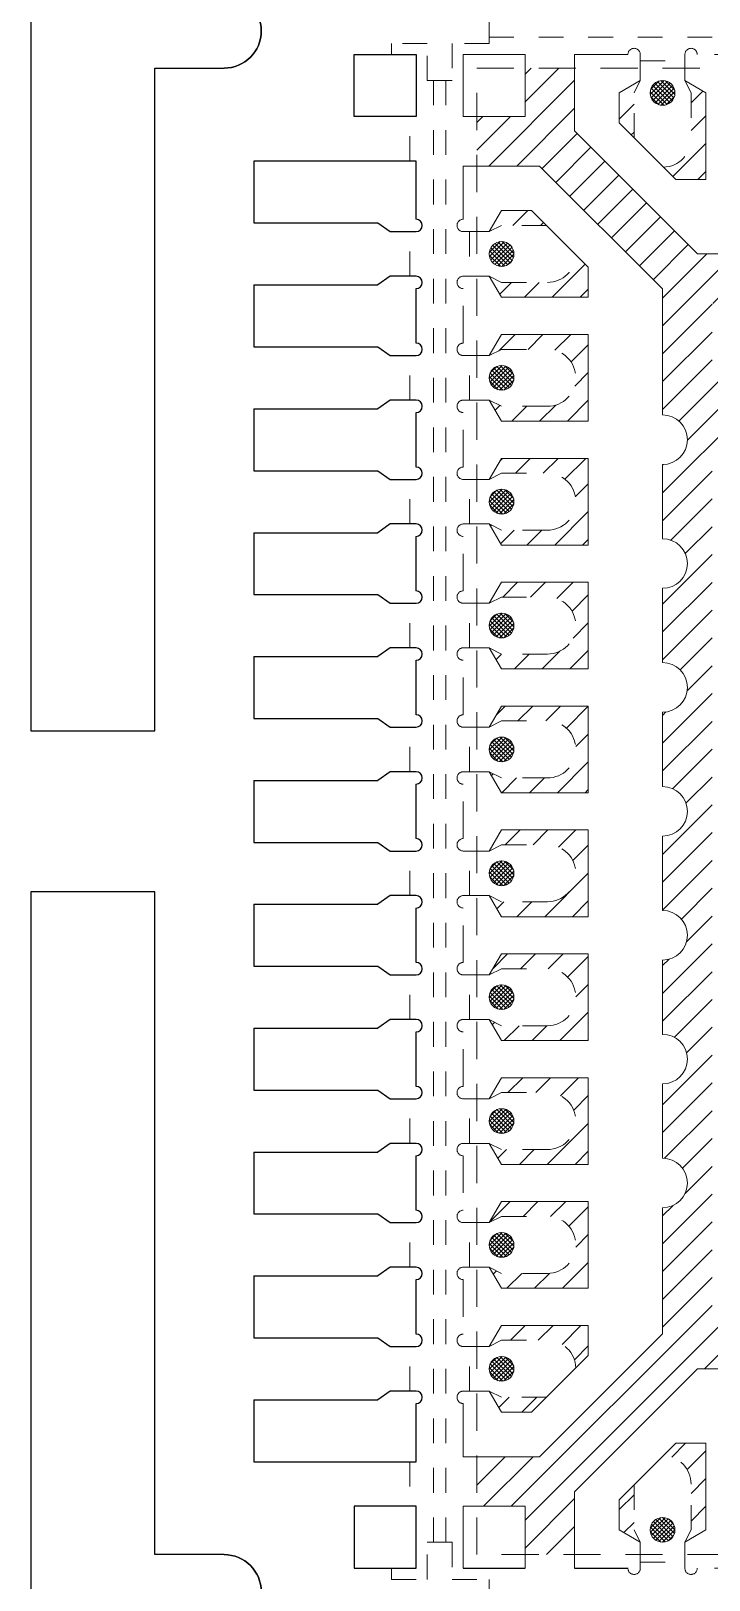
# Model space of a CAD drawing. Header units: millimetres. Extents: x 586 to 984, y 385 to 645.
# Drawn here: x 659.08 to 661.82, y 537.83 to 544.09 of the extents above; entities that cross this region are included whole.
import ezdxf

# ---------------------------------------------------------------- set-up
doc = ezdxf.new("R2010")
doc.units = ezdxf.units.MM
doc.linetypes.add('DASHED', pattern=[0.75, 0.5, -0.25])
doc.linetypes.add('HIDDEN', pattern=[0.375, 0.25, -0.125])
for name, color, linetype in [('1', 7, 'Continuous'), ('1D', 4, 'Continuous'), ('2', 7, 'Continuous'), ('2D', 4, 'Continuous'), ('etch', 4, 'Continuous'), ('LFBOT', 4, 'Continuous'), ('LFTOP', 7, 'Continuous'), ('PKG', 2, 'Continuous'), ('top ETCH', 6, 'Continuous')]:
    doc.layers.add(name, color=color, linetype=linetype)
pattern_1 = [(45, (13.052096, 3.31766), (-0.0561266, 0.0561266), [])]
pattern_2 = [(135, (-17.218427, -1.063589), (-0.008838835, -0.008838834), []), (225, (-17.218427, -1.063589), (0.008838834, -0.008838835), [])]

# ---------------------------------------------------------------- blocks, each defined once
blk = doc.blocks.new('*U130')
at = {"layer": 'etch', "ltscale": 0.05}
h = blk.add_hatch(dxfattribs=at)
h.set_pattern_fill('ANSI31', color=256, scale=0.025, style=0)
h.set_pattern_definition(pattern_1)
h.paths.add_polyline_path([(-3, 2.805), (-2.805, 2.805), (-2.805, 3), (-2.605, 3), (-2.605, 2.7464), (-2.1086, 2.25), (-1.6, 2.25, 1), (-1.4, 2.25), (-1.1, 2.25, 1), (-0.9, 2.25), (-0.5996, 2.25, 0.996506), (-0.3997, 2.25), (-0.1, 2.25, 1), (0.1, 2.25), (0.4004, 2.25, 1), (0.6003, 2.25), (0.9004, 2.25, 1), (1.1003, 2.25), (1.4, 2.25, 1), (1.6, 2.25), (2.1086, 2.25), (2.605, 2.7464), (2.605, 3), (2.805, 3), (2.805, 2.805), (3, 2.805), (3, 2.605), (2.7464, 2.605), (2.25, 2.1086), (2.25, 1.6, 1), (2.25, 1.4), (2.25, 1.1, 1), (2.25, 0.9), (2.25, 0.5996, 0.996506), (2.25, 0.3996), (2.25, 0.1, 1), (2.25, -0.1), (2.25, -0.4004, 1), (2.25, -0.6004), (2.25, -0.9004, 1), (2.25, -1.1004), (2.25, -1.4, 1), (2.25, -1.6), (2.25, -2.1086), (2.7464, -2.605), (3, -2.605), (3, -2.805), (2.805, -2.805), (2.805, -3), (2.605, -3), (2.605, -2.7464), (2.1086, -2.25), (1.6, -2.25, 1), (1.4, -2.25), (1.1, -2.25, 1), (0.9, -2.25), (0.5996, -2.25, 0.996506), (0.3996, -2.25), (0.1, -2.25, 1), (-0.1, -2.25), (-0.4004, -2.25, 1), (-0.6004, -2.25), (-0.9004, -2.25, 1), (-1.1004, -2.25), (-1.4, -2.25, 1), (-1.6, -2.25), (-2.1086, -2.25), (-2.605, -2.7464), (-2.605, -3), (-2.805, -3), (-2.805, -2.805), (-3, -2.805), (-3, -2.605), (-2.7464, -2.605), (-2.25, -2.1086), (-2.25, -1.6, 1), (-2.25, -1.4), (-2.25, -1.1, 1), (-2.25, -0.9), (-2.25, -0.6, 1), (-2.25, -0.3997), (-2.25, -0.1, 1), (-2.25, 0.1), (-2.25, 0.4004, 1), (-2.25, 0.6003), (-2.25, 0.9004, 1), (-2.25, 1.1003), (-2.25, 1.4, 1), (-2.25, 1.6), (-2.25, 2.1086), (-2.7464, 2.605), (-3, 2.605)])
h.paths.add_polyline_path([(-2.05, -2.05), (-2.05, 1.4, 1), (-2.05, 1.8), (-2.05, 2.05), (2.05, 2.05), (2.05, -2.05)], flags=16)
h = blk.add_hatch(dxfattribs=at)
h.set_pattern_fill('ANSI31', color=256, scale=0.025, style=0)
h.set_pattern_definition(pattern_1)
h.paths.add_polyline_path([(1.84, 2.95), (1.925, 2.9), (1.925, 2.5503), (1.9246, 2.55), (1.5753, 2.55), (1.575, 2.5503), (1.575, 2.9), (1.66, 2.95), (1.635, 2.9), (1.635, 2.715, 1), (1.865, 2.715), (1.865, 2.9)])
h.paths.add_polyline_path([(0.84, 2.95), (0.925, 2.9), (0.925, 2.5503), (0.9246, 2.55), (0.5753, 2.55), (0.575, 2.5503), (0.575, 2.9), (0.66, 2.95), (0.635, 2.9), (0.635, 2.715, 1), (0.865, 2.715), (0.865, 2.9)])
h.paths.add_polyline_path([(-0.66, 2.95), (-0.575, 2.9), (-0.575, 2.5503), (-0.5754, 2.55), (-0.9247, 2.55), (-0.925, 2.5503), (-0.925, 2.9), (-0.84, 2.95), (-0.865, 2.9), (-0.865, 2.715, 1), (-0.635, 2.715), (-0.635, 2.9)])
h.paths.add_polyline_path([(-1.66, 2.95), (-1.575, 2.9), (-1.575, 2.5503), (-1.5754, 2.55), (-1.9247, 2.55), (-1.925, 2.5503), (-1.925, 2.9), (-1.84, 2.95), (-1.865, 2.9), (-1.865, 2.715, 1), (-1.635, 2.715), (-1.635, 2.9)])
h.paths.add_polyline_path([(1.34, 2.95), (1.425, 2.9), (1.425, 2.5503), (1.4246, 2.55), (1.0753, 2.55), (1.075, 2.5503), (1.075, 2.9), (1.16, 2.95), (1.135, 2.9), (1.135, 2.715, 1), (1.365, 2.715), (1.365, 2.9)])
h.paths.add_polyline_path([(0.34, 2.95), (0.425, 2.9), (0.425, 2.5503), (0.4246, 2.55), (0.0753, 2.55), (0.075, 2.5503), (0.075, 2.9), (0.16, 2.95), (0.135, 2.9), (0.135, 2.715, 1), (0.365, 2.715), (0.365, 2.9)])
h.paths.add_polyline_path([(-0.16, 2.95), (-0.075, 2.9), (-0.075, 2.5503), (-0.0754, 2.55), (-0.4247, 2.55), (-0.425, 2.5503), (-0.425, 2.9), (-0.34, 2.95), (-0.365, 2.9), (-0.365, 2.715, 1), (-0.135, 2.715), (-0.135, 2.9)])
h.paths.add_polyline_path([(-1.16, 2.95), (-1.075, 2.9), (-1.075, 2.5503), (-1.0754, 2.55), (-1.4247, 2.55), (-1.425, 2.5503), (-1.425, 2.9), (-1.34, 2.95), (-1.365, 2.9), (-1.365, 2.715, 1), (-1.135, 2.715), (-1.135, 2.9)])
h.paths.add_polyline_path([(2.16, 2.95), (2.135, 2.9), (2.135, 2.715, 0.405326), (2.2465, 2.6001), (2.1964, 2.55), (2.0753, 2.55), (2.075, 2.5503), (2.075, 2.9)])
h.paths.add_polyline_path([(-2.16, 2.95), (-2.075, 2.9), (-2.075, 2.5503), (-2.0753, 2.55), (-2.1964, 2.55), (-2.2465, 2.6001, 0.405326), (-2.135, 2.715), (-2.135, 2.9)])
h.paths.add_polyline_path([(2.34, 2.95), (2.425, 2.9), (2.425, 2.7786), (2.365, 2.7186), (2.365, 2.9)])
h.paths.add_polyline_path([(-2.34, 2.95), (-2.365, 2.9), (-2.365, 2.7186), (-2.425, 2.7786), (-2.425, 2.9)])
h = blk.add_hatch(dxfattribs=at)
h.set_pattern_fill('ANSI31', color=256, scale=0.025, style=0)
h.set_pattern_definition(pattern_1)
h.paths.add_polyline_path([(-2.95, 1.84), (-2.9, 1.925), (-2.5503, 1.925), (-2.55, 1.9246), (-2.55, 1.5753), (-2.5503, 1.575), (-2.9, 1.575), (-2.95, 1.66), (-2.9, 1.635), (-2.715, 1.635, 1), (-2.715, 1.865), (-2.9, 1.865)])
h.paths.add_polyline_path([(-2.95, 0.84), (-2.9, 0.925), (-2.5503, 0.925), (-2.55, 0.9246), (-2.55, 0.5753), (-2.5503, 0.575), (-2.9, 0.575), (-2.95, 0.66), (-2.9, 0.635), (-2.715, 0.635, 1), (-2.715, 0.865), (-2.9, 0.865)])
h.paths.add_polyline_path([(-2.95, -0.66), (-2.9, -0.575), (-2.5503, -0.575), (-2.55, -0.5754), (-2.55, -0.9247), (-2.5503, -0.925), (-2.9, -0.925), (-2.95, -0.84), (-2.9, -0.865), (-2.715, -0.865, 1), (-2.715, -0.635), (-2.9, -0.635)])
h.paths.add_polyline_path([(-2.95, -1.66), (-2.9, -1.575), (-2.5503, -1.575), (-2.55, -1.5754), (-2.55, -1.9247), (-2.5503, -1.925), (-2.9, -1.925), (-2.95, -1.84), (-2.9, -1.865), (-2.715, -1.865, 1), (-2.715, -1.635), (-2.9, -1.635)])
h.paths.add_polyline_path([(-2.95, 1.34), (-2.9, 1.425), (-2.5503, 1.425), (-2.55, 1.4246), (-2.55, 1.0753), (-2.5503, 1.075), (-2.9, 1.075), (-2.95, 1.16), (-2.9, 1.135), (-2.715, 1.135, 1), (-2.715, 1.365), (-2.9, 1.365)])
h.paths.add_polyline_path([(-2.95, 0.34), (-2.9, 0.425), (-2.5503, 0.425), (-2.55, 0.4246), (-2.55, 0.0753), (-2.5503, 0.075), (-2.9, 0.075), (-2.95, 0.16), (-2.9, 0.135), (-2.715, 0.135, 1), (-2.715, 0.365), (-2.9, 0.365)])
h.paths.add_polyline_path([(-2.95, -0.16), (-2.9, -0.075), (-2.5503, -0.075), (-2.55, -0.0754), (-2.55, -0.4247), (-2.5503, -0.425), (-2.9, -0.425), (-2.95, -0.34), (-2.9, -0.365), (-2.715, -0.365, 1), (-2.715, -0.135), (-2.9, -0.135)])
h.paths.add_polyline_path([(-2.95, -1.16), (-2.9, -1.075), (-2.5503, -1.075), (-2.55, -1.0754), (-2.55, -1.4247), (-2.5503, -1.425), (-2.9, -1.425), (-2.95, -1.34), (-2.9, -1.365), (-2.715, -1.365, 1), (-2.715, -1.135), (-2.9, -1.135)])
h.paths.add_polyline_path([(-2.95, 2.16), (-2.9, 2.135), (-2.715, 2.135, 0.405326), (-2.6001, 2.2465), (-2.55, 2.1964), (-2.55, 2.0753), (-2.5503, 2.075), (-2.9, 2.075)])
h.paths.add_polyline_path([(-2.95, -2.16), (-2.9, -2.075), (-2.5503, -2.075), (-2.55, -2.0753), (-2.55, -2.1964), (-2.6001, -2.2465, 0.405326), (-2.715, -2.135), (-2.9, -2.135)])
h.paths.add_polyline_path([(-2.95, 2.34), (-2.9, 2.425), (-2.7786, 2.425), (-2.7186, 2.365), (-2.9, 2.365)])
h.paths.add_polyline_path([(-2.95, -2.34), (-2.9, -2.365), (-2.7186, -2.365), (-2.7786, -2.425), (-2.9, -2.425)])
h = blk.add_hatch(dxfattribs=at)
h.set_pattern_fill('ANSI31', color=256, scale=0.025, style=0)
h.set_pattern_definition(pattern_1)
h.paths.add_polyline_path([(-1.84, -2.95), (-1.925, -2.9), (-1.925, -2.5503), (-1.9247, -2.55), (-1.5754, -2.55), (-1.575, -2.5503), (-1.575, -2.9), (-1.66, -2.95), (-1.635, -2.9), (-1.635, -2.715, 1), (-1.865, -2.715), (-1.865, -2.9)])
h.paths.add_polyline_path([(-0.84, -2.95), (-0.925, -2.9), (-0.925, -2.5503), (-0.9247, -2.55), (-0.5754, -2.55), (-0.575, -2.5503), (-0.575, -2.9), (-0.66, -2.95), (-0.635, -2.9), (-0.635, -2.715, 1), (-0.865, -2.715), (-0.865, -2.9)])
h.paths.add_polyline_path([(0.66, -2.95), (0.575, -2.9), (0.575, -2.5503), (0.5753, -2.55), (0.9246, -2.55), (0.925, -2.5503), (0.925, -2.9), (0.84, -2.95), (0.865, -2.9), (0.865, -2.715, 1), (0.635, -2.715), (0.635, -2.9)])
h.paths.add_polyline_path([(1.66, -2.95), (1.575, -2.9), (1.575, -2.5503), (1.5753, -2.55), (1.9246, -2.55), (1.925, -2.5503), (1.925, -2.9), (1.84, -2.95), (1.865, -2.9), (1.865, -2.715, 1), (1.635, -2.715), (1.635, -2.9)])
h.paths.add_polyline_path([(-1.34, -2.95), (-1.425, -2.9), (-1.425, -2.5503), (-1.4247, -2.55), (-1.0754, -2.55), (-1.075, -2.5503), (-1.075, -2.9), (-1.16, -2.95), (-1.135, -2.9), (-1.135, -2.715, 1), (-1.365, -2.715), (-1.365, -2.9)])
h.paths.add_polyline_path([(-0.34, -2.95), (-0.425, -2.9), (-0.425, -2.5503), (-0.4247, -2.55), (-0.0754, -2.55), (-0.075, -2.5503), (-0.075, -2.9), (-0.16, -2.95), (-0.135, -2.9), (-0.135, -2.715, 1), (-0.365, -2.715), (-0.365, -2.9)])
h.paths.add_polyline_path([(0.16, -2.95), (0.075, -2.9), (0.075, -2.5503), (0.0753, -2.55), (0.4246, -2.55), (0.425, -2.5503), (0.425, -2.9), (0.34, -2.95), (0.365, -2.9), (0.365, -2.715, 1), (0.135, -2.715), (0.135, -2.9)])
h.paths.add_polyline_path([(1.16, -2.95), (1.075, -2.9), (1.075, -2.5503), (1.0753, -2.55), (1.4246, -2.55), (1.425, -2.5503), (1.425, -2.9), (1.34, -2.95), (1.365, -2.9), (1.365, -2.715, 1), (1.135, -2.715), (1.135, -2.9)])
h.paths.add_polyline_path([(-2.16, -2.95), (-2.135, -2.9), (-2.135, -2.715, 0.405326), (-2.2465, -2.6001), (-2.1964, -2.55), (-2.0753, -2.55), (-2.075, -2.5503), (-2.075, -2.9)])
h.paths.add_polyline_path([(2.16, -2.95), (2.075, -2.9), (2.075, -2.5503), (2.0753, -2.55), (2.1964, -2.55), (2.2465, -2.6001, 0.405326), (2.135, -2.715), (2.135, -2.9)])
h.paths.add_polyline_path([(-2.34, -2.95), (-2.425, -2.9), (-2.425, -2.7786), (-2.365, -2.7186), (-2.365, -2.9)])
h.paths.add_polyline_path([(2.34, -2.95), (2.365, -2.9), (2.365, -2.7186), (2.425, -2.7786), (2.425, -2.9)])
at = {"layer": 'top ETCH'}
h = blk.add_hatch(dxfattribs=at)
h.set_pattern_fill('ANSI37', color=256, scale=0.1, angle=360, style=0)
h.set_pattern_definition([(45, (-1.063589, 17.218427), (-0.008838834, 0.008838835), []), (135, (-1.063589, 17.218427), (-0.008838835, -0.008838834), [])])
h.paths.add_polyline_path([(-2.25, 2.85, 1), (-2.25, 2.95, 1)])
h = blk.add_hatch(dxfattribs=at)
h.set_pattern_fill('ANSI37', color=256, scale=0.1, angle=270, style=0)
h.set_pattern_definition(pattern_2)
h.paths.add_polyline_path([(-2.85, 2.25, -1), (-2.95, 2.25, -1)])
h = blk.add_hatch(dxfattribs=at)
h.set_pattern_fill('ANSI37', color=256, scale=0.1, angle=90, style=0)
h.set_pattern_definition([(135, (-17.218427, 2.936411), (-0.008838835, -0.008838834), []), (225, (-17.218427, 2.936411), (0.008838834, -0.008838835), [])])
h.paths.add_polyline_path([(-2.85, 1.75, 1), (-2.95, 1.75, 1)])
h = blk.add_hatch(dxfattribs=at)
h.set_pattern_fill('ANSI37', color=256, scale=0.1, angle=90, style=0)
h.set_pattern_definition([(135, (-17.218427, 2.436411), (-0.008838835, -0.008838834), []), (225, (-17.218427, 2.436411), (0.008838834, -0.008838835), [])])
h.paths.add_polyline_path([(-2.85, 1.25, 1), (-2.95, 1.25, 1)])
h = blk.add_hatch(dxfattribs=at)
h.set_pattern_fill('ANSI37', color=256, scale=0.1, angle=90, style=0)
h.set_pattern_definition([(135, (-17.218427, 1.936411), (-0.008838835, -0.008838834), []), (225, (-17.218427, 1.936411), (0.008838834, -0.008838835), [])])
h.paths.add_polyline_path([(-2.85, 0.75, 1), (-2.95, 0.75, 1)])
h = blk.add_hatch(dxfattribs=at)
h.set_pattern_fill('ANSI37', color=256, scale=0.1, angle=90, style=0)
h.set_pattern_definition([(135, (-17.218427, 1.436411), (-0.008838835, -0.008838834), []), (225, (-17.218427, 1.436411), (0.008838834, -0.008838835), [])])
h.paths.add_polyline_path([(-2.85, 0.25, 1), (-2.95, 0.25, 1)])
h = blk.add_hatch(dxfattribs=at)
h.set_pattern_fill('ANSI37', color=256, scale=0.1, angle=90, style=0)
h.set_pattern_definition([(135, (-17.218427, 0.936411), (-0.008838835, -0.008838834), []), (225, (-17.218427, 0.936411), (0.008838834, -0.008838835), [])])
h.paths.add_polyline_path([(-2.85, -0.25, 1), (-2.95, -0.25, 1)])
h = blk.add_hatch(dxfattribs=at)
h.set_pattern_fill('ANSI37', color=256, scale=0.1, angle=90, style=0)
h.set_pattern_definition([(135, (-17.218427, 0.436411), (-0.008838835, -0.008838834), []), (225, (-17.218427, 0.436411), (0.008838834, -0.008838835), [])])
h.paths.add_polyline_path([(-2.85, -0.75, 1), (-2.95, -0.75, 1)])
h = blk.add_hatch(dxfattribs=at)
h.set_pattern_fill('ANSI37', color=256, scale=0.1, angle=90, style=0)
h.set_pattern_definition([(135, (-17.218427, -0.063589), (-0.008838835, -0.008838834), []), (225, (-17.218427, -0.063589), (0.008838834, -0.008838835), [])])
h.paths.add_polyline_path([(-2.85, -1.25, 1), (-2.95, -1.25, 1)])
h = blk.add_hatch(dxfattribs=at)
h.set_pattern_fill('ANSI37', color=256, scale=0.1, angle=90, style=0)
h.set_pattern_definition([(135, (-17.218427, -0.563589), (-0.008838835, -0.008838834), []), (225, (-17.218427, -0.563589), (0.008838834, -0.008838835), [])])
h.paths.add_polyline_path([(-2.85, -1.75, 1), (-2.95, -1.75, 1)])
h = blk.add_hatch(dxfattribs=at)
h.set_pattern_fill('ANSI37', color=256, scale=0.1, angle=90, style=0)
h.set_pattern_definition(pattern_2)
h.paths.add_polyline_path([(-2.85, -2.25, 1), (-2.95, -2.25, 1)])
h = blk.add_hatch(dxfattribs=at)
h.set_pattern_fill('ANSI37', color=256, scale=0.1, style=0)
h.set_pattern_definition([(225, (1.063589, -17.218427), (0.008838834, -0.008838835), []), (315, (1.063589, -17.218427), (0.008838835, 0.008838834), [])])
h.paths.add_polyline_path([(-2.25, -2.85, -1), (-2.25, -2.95, -1)])
at = {"color": 7, "linetype": 'DASHED', "lineweight": 0, "ltscale": 0.3}
for p, q in [((-3.055, 2.805, 0.0387), (-3.055, 3.055, 0.0387)), ((-1.89, 3.055, 0.0387), (-2.11, 3.055, 0.0387)), ((-3.055, 1.89, 0.0387), (-3.055, 2.1096, 0.0387)), ((-3.055, 1.39, 0.0387), (-3.055, 1.61, 0.0387)), ((-3.055, 0.89, 0.0387), (-3.055, 1.11, 0.0387)), ((-3.055, 0.39, 0.0387), (-3.055, 0.61, 0.0387)), ((-3.055, -0.11, 0.0387), (-3.055, 0.11, 0.0387)), ((-3.055, -0.61, 0.0387), (-3.055, -0.39, 0.0387)), ((-3.055, -1.11, 0.0387), (-3.055, -0.89, 0.0387)), ((-3.055, -1.39, 0.0387), (-3.055, -1.61, 0.0387)), ((-3.055, -1.89, 0.0387), (-3.055, -2.11, 0.0387)), ((-3.055, -3.055, 0.0387), (-3.055, -2.805, 0.0387)), ((-1.89, -3.055, 0.0387), (-2.1096, -3.055, 0.0387))]:
    blk.add_line(p, q, dxfattribs=at)
at = {"color": 7, "linetype": 'Continuous', "lineweight": 0}
for p, q in [((-2.805, 3.055, 0.0387), (-2.805, 2.805, 0.0387)), ((-2.605, 3.055, 0.0387), (-2.605, 2.7464, 0.0387)), ((-2.805, 2.805, 0.0387), (-3.055, 2.805, 0.0387)), ((-2.425, 2.7786, 0.0387), (-2.1964, 2.55, 0.0387)), ((-2.605, 2.7464, 0.0387), (-2.1086, 2.25, 0.0387)), ((-3.055, 2.605, 0.0387), (-2.7464, 2.605, 0.0387)), ((-2.7464, 2.605, 0.0387), (-2.25, 2.1086, 0.0387)), ((-2.7786, 2.425, 0.0387), (-2.55, 2.1964, 0.0387)), ((-2.7464, -2.605, 0.0387), (-2.25, -2.1086, 0.0387)), ((-2.7786, -2.425, 0.0387), (-2.55, -2.1964, 0.0387)), ((-2.605, -2.7464, 0.0387), (-2.1086, -2.25, 0.0387)), ((-2.425, -2.7786, 0.0387), (-2.1964, -2.55, 0.0387)), ((-3.055, -2.605, 0.0387), (-2.7464, -2.605, 0.0387)), ((-2.605, -3.055, 0.0387), (-2.605, -2.7464, 0.0387)), ((-3.055, -2.805, 0.0387), (-2.805, -2.805, 0.0387)), ((-2.805, -2.805, 0.0387), (-2.805, -3.055, 0.0387))]:
    blk.add_line(p, q, dxfattribs=at)
at = {"color": 7, "linetype": 'Continuous', "lineweight": 0, "ltscale": 0.3}
for p, q in [((-2.34, 2.95, 0.0387), (-2.425, 2.9, 0.0387)), ((-2.16, 2.95, 0.0387), (-2.075, 2.9, 0.0387)), ((-2.425, 2.9, 0.0387), (-2.425, 2.7786, 0.0387)), ((-2.075, 2.9, 0.0387), (-2.075, 2.5503, 0.0387)), ((-2.0753, 2.55, 0.0387), (-2.1964, 2.55, 0.0387)), ((-2.075, 2.5503, 0.0387), (-2.0753, 2.55, 0.0387)), ((-2.95, 2.34, 0.0387), (-2.9, 2.425, 0.0387)), ((-2.9, 2.425, 0.0387), (-2.7786, 2.425, 0.0387)), ((-2.55, 2.0753, 0.0387), (-2.55, 2.1964, 0.0387)), ((-2.95, 2.16, 0.0387), (-2.9, 2.075, 0.0387)), ((-2.9, 2.075, 0.0387), (-2.5503, 2.075, 0.0387)), ((-2.5503, 2.075, 0.0387), (-2.55, 2.0753, 0.0387)), ((-2.95, 1.84, 0.0387), (-2.9, 1.925, 0.0387)), ((-2.9, 1.925, 0.0387), (-2.5503, 1.925, 0.0387)), ((-2.5503, 1.925, 0.0387), (-2.55, 1.9246, 0.0387)), ((-2.55, 1.9246, 0.0387), (-2.55, 1.5753, 0.0387)), ((-2.95, 1.66, 0.0387), (-2.9, 1.575, 0.0387)), ((-2.9, 1.575, 0.0387), (-2.5503, 1.575, 0.0387)), ((-2.5503, 1.575, 0.0387), (-2.55, 1.5753, 0.0387)), ((-2.95, 1.34, 0.0387), (-2.9, 1.425, 0.0387)), ((-2.9, 1.425, 0.0387), (-2.5503, 1.425, 0.0387)), ((-2.5503, 1.425, 0.0387), (-2.55, 1.4246, 0.0387)), ((-2.55, 1.4246, 0.0387), (-2.55, 1.0753, 0.0387)), ((-2.95, 1.16, 0.0387), (-2.9, 1.075, 0.0387)), ((-2.9, 1.075, 0.0387), (-2.5503, 1.075, 0.0387)), ((-2.5503, 1.075, 0.0387), (-2.55, 1.0753, 0.0387)), ((-2.95, 0.84, 0.0387), (-2.9, 0.925, 0.0387)), ((-2.9, 0.925, 0.0387), (-2.5503, 0.925, 0.0387)), ((-2.5503, 0.925, 0.0387), (-2.55, 0.9246, 0.0387)), ((-2.55, 0.9246, 0.0387), (-2.55, 0.5753, 0.0387)), ((-2.95, 0.66, 0.0387), (-2.9, 0.575, 0.0387)), ((-2.9, 0.575, 0.0387), (-2.5503, 0.575, 0.0387)), ((-2.5503, 0.575, 0.0387), (-2.55, 0.5753, 0.0387)), ((-2.95, 0.34, 0.0387), (-2.9, 0.425, 0.0387)), ((-2.9, 0.425, 0.0387), (-2.5503, 0.425, 0.0387)), ((-2.5503, 0.425, 0.0387), (-2.55, 0.4246, 0.0387)), ((-2.55, 0.4246, 0.0387), (-2.55, 0.0753, 0.0387)), ((-2.95, 0.16, 0.0387), (-2.9, 0.075, 0.0387)), ((-2.9, 0.075, 0.0387), (-2.5503, 0.075, 0.0387)), ((-2.5503, 0.075, 0.0387), (-2.55, 0.0753, 0.0387)), ((-2.95, -0.16, 0.0387), (-2.9, -0.075, 0.0387)), ((-2.9, -0.075, 0.0387), (-2.5503, -0.075, 0.0387)), ((-2.5503, -0.075, 0.0387), (-2.55, -0.0754, 0.0387)), ((-2.55, -0.0754, 0.0387), (-2.55, -0.4247, 0.0387)), ((-2.95, -0.34, 0.0387), (-2.9, -0.425, 0.0387)), ((-2.9, -0.425, 0.0387), (-2.5503, -0.425, 0.0387)), ((-2.5503, -0.425, 0.0387), (-2.55, -0.4247, 0.0387)), ((-2.95, -0.66, 0.0387), (-2.9, -0.575, 0.0387)), ((-2.9, -0.575, 0.0387), (-2.5503, -0.575, 0.0387)), ((-2.5503, -0.575, 0.0387), (-2.55, -0.5754, 0.0387)), ((-2.55, -0.5754, 0.0387), (-2.55, -0.9247, 0.0387)), ((-2.95, -0.84, 0.0387), (-2.9, -0.925, 0.0387)), ((-2.9, -0.925, 0.0387), (-2.5503, -0.925, 0.0387)), ((-2.5503, -0.925, 0.0387), (-2.55, -0.9247, 0.0387)), ((-2.95, -1.16, 0.0387), (-2.9, -1.075, 0.0387)), ((-2.9, -1.075, 0.0387), (-2.5503, -1.075, 0.0387)), ((-2.5503, -1.075, 0.0387), (-2.55, -1.0754, 0.0387)), ((-2.55, -1.0754, 0.0387), (-2.55, -1.4247, 0.0387)), ((-2.95, -1.34, 0.0387), (-2.9, -1.425, 0.0387)), ((-2.9, -1.425, 0.0387), (-2.5503, -1.425, 0.0387)), ((-2.5503, -1.425, 0.0387), (-2.55, -1.4247, 0.0387)), ((-2.95, -1.66, 0.0387), (-2.9, -1.575, 0.0387)), ((-2.9, -1.575, 0.0387), (-2.5503, -1.575, 0.0387)), ((-2.5503, -1.575, 0.0387), (-2.55, -1.5754, 0.0387)), ((-2.55, -1.5754, 0.0387), (-2.55, -1.9247, 0.0387)), ((-2.95, -1.84, 0.0387), (-2.9, -1.925, 0.0387)), ((-2.9, -1.925, 0.0387), (-2.5503, -1.925, 0.0387)), ((-2.5503, -1.925, 0.0387), (-2.55, -1.9247, 0.0387)), ((-2.95, -2.16, 0.0387), (-2.9, -2.075, 0.0387)), ((-2.9, -2.075, 0.0387), (-2.5503, -2.075, 0.0387)), ((-2.5503, -2.075, 0.0387), (-2.55, -2.0753, 0.0387)), ((-2.55, -2.0753, 0.0387), (-2.55, -2.1964, 0.0387)), ((-2.95, -2.34, 0.0387), (-2.9, -2.425, 0.0387)), ((-2.9, -2.425, 0.0387), (-2.7786, -2.425, 0.0387)), ((-2.0753, -2.55, 0.0387), (-2.1964, -2.55, 0.0387)), ((-2.075, -2.5503, 0.0387), (-2.0753, -2.55, 0.0387)), ((-2.075, -2.9, 0.0387), (-2.075, -2.5503, 0.0387)), ((-2.425, -2.9, 0.0387), (-2.425, -2.7786, 0.0387)), ((-2.34, -2.95, 0.0387), (-2.425, -2.9, 0.0387)), ((-2.16, -2.95, 0.0387), (-2.075, -2.9, 0.0387))]:
    blk.add_line(p, q, dxfattribs=at)
at = {"color": 7, "linetype": 'Continuous', "lineweight": 0, "ltscale": 100}
for p, q in [((-2.1086, 2.25, 0.0387), (-1.6, 2.25, 0.0387)), ((-2.25, 1.6, 0.0387), (-2.25, 2.1086, 0.0387)), ((-2.25, 1.1003, 0.0387), (-2.25, 1.4, 0.0387)), ((-2.25, 0.6003, 0.0387), (-2.25, 0.9004, 0.0387)), ((-2.25, 0.1, 0.0387), (-2.25, 0.4004, 0.0387)), ((-2.25, -0.3997, 0.0387), (-2.25, -0.1, 0.0387)), ((-2.25, -0.9, 0.0387), (-2.25, -0.5996, 0.0387)), ((-2.25, -1.4, 0.0387), (-2.25, -1.1, 0.0387)), ((-2.25, -2.1086, 0.0387), (-2.25, -1.6, 0.0387)), ((-1.6, -2.25, 0.0387), (-2.1086, -2.25, 0.0387))]:
    blk.add_line(p, q, dxfattribs=at)
at = {"color": 7, "linetype": 'Continuous', "lineweight": 0, "ltscale": 0.3}
for centre in [(-2.25, 2.9, 0.0387), (-2.9, 2.25, 0.0387), (-2.9, 1.75, 0.0387), (-2.9, 1.25, 0.0387), (-2.9, 0.75, 0.0387), (-2.9, 0.25, 0.0387), (-2.9, -0.25, 0.0387), (-2.9, -0.75, 0.0387), (-2.9, -1.25, 0.0387), (-2.9, -1.75, 0.0387), (-2.9, -2.25, 0.0387), (-2.25, -2.9, 0.0387)]:
    blk.add_circle(centre, 0.05, dxfattribs=at)
at = {"color": 7, "linetype": 'DASHED', "lineweight": 0, "ltscale": 0.3}
for centre, start, end in [((-2.365, 3.055, 0.0387), 0, 180), ((-2.135, 3.055, 0.0387), 0, 180), ((-3.055, 2.365, 0.0387), 90, 270), ((-3.055, 2.135, 0.0387), 90, 270), ((-3.055, 1.865, 0.0387), 90, 270), ((-3.055, 1.635, 0.0387), 90, 270), ((-3.055, 1.365, 0.0387), 90, 270), ((-3.055, 1.135, 0.0387), 90, 270), ((-3.055, 0.865, 0.0387), 90, 270), ((-3.055, 0.635, 0.0387), 90, 270), ((-3.055, 0.365, 0.0387), 90, 270), ((-3.055, 0.135, 0.0387), 90, 270), ((-3.055, -0.135, 0.0387), 90, 270), ((-3.055, -0.365, 0.0387), 90, 270), ((-3.055, -0.635, 0.0387), 90, 270), ((-3.055, -0.865, 0.0387), 90, 270), ((-3.055, -1.135, 0.0387), 90, 270), ((-3.055, -1.365, 0.0387), 90, 270), ((-3.055, -1.635, 0.0387), 90, 270), ((-3.055, -1.865, 0.0387), 90, 270), ((-3.055, -2.135, 0.0387), 90, 270), ((-3.055, -2.365, 0.0387), 90, 270), ((-2.365, -3.055, 0.0387), 180, 0), ((-2.135, -3.055, 0.0387), 180, 0)]:
    blk.add_arc(centre, 0.025, start, end, dxfattribs=at)
at = {"color": 7, "linetype": 'Continuous', "lineweight": 0, "ltscale": 100}
for centre in [(-2.25, 1.5, 0.0387), (-2.25, 1.0004, 0.0387), (-2.25, 0.5004, 0.0387), (-2.25, 0, 0.0387), (-2.25, -0.5, 0.0387), (-2.25, -1, 0.0387), (-2.25, -1.5, 0.0387)]:
    blk.add_arc(centre, 0.1, 270, 90, dxfattribs=at)
at = {"layer": '2', "color": 7, "lineweight": 0}
for p, q in [((-3.055, 3.055, 0.0387), (-2.805, 3.055, 0.0387)), ((-3.055, 2.805, 0.0387), (-3.055, 3.055, 0.0387)), ((-2.3898, 3.055, 0.0387), (-2.605, 3.055, 0.0387)), ((-2.34, 2.95, 0.0387), (-2.34, 3.055, 0.0387)), ((-2.16, 2.95, 0.0387), (-2.16, 3.055, 0.0387)), ((-3.055, 2.605, 0.0387), (-3.055, 2.3896, 0.0387)), ((-3.055, 2.3898, 0.0387), (-3.055, 2.605, 0.0387)), ((-2.95, 2.34, 0.0387), (-3.055, 2.34, 0.0387)), ((-2.95, 2.16, 0.0387), (-3.055, 2.16, 0.0387)), ((-2.95, 1.84, 0.0387), (-3.055, 1.84, 0.0387)), ((-2.95, 1.66, 0.0387), (-3.055, 1.66, 0.0387)), ((-2.95, 1.34, 0.0387), (-3.055, 1.34, 0.0387)), ((-2.95, 1.16, 0.0387), (-3.055, 1.16, 0.0387)), ((-2.95, 0.84, 0.0387), (-3.055, 0.84, 0.0387)), ((-2.95, 0.66, 0.0387), (-3.055, 0.66, 0.0387)), ((-2.95, 0.34, 0.0387), (-3.055, 0.34, 0.0387)), ((-2.95, 0.16, 0.0387), (-3.055, 0.16, 0.0387)), ((-2.95, -0.16, 0.0387), (-3.055, -0.16, 0.0387)), ((-2.95, -0.34, 0.0387), (-3.055, -0.34, 0.0387)), ((-2.95, -0.66, 0.0387), (-3.055, -0.66, 0.0387)), ((-2.95, -0.84, 0.0387), (-3.055, -0.84, 0.0387)), ((-2.95, -1.16, 0.0387), (-3.055, -1.16, 0.0387)), ((-2.95, -1.34, 0.0387), (-3.055, -1.34, 0.0387)), ((-2.95, -1.66, 0.0387), (-3.055, -1.66, 0.0387)), ((-2.95, -1.84, 0.0387), (-3.055, -1.84, 0.0387)), ((-2.95, -2.16, 0.0387), (-3.055, -2.16, 0.0387)), ((-2.95, -2.34, 0.0387), (-3.055, -2.34, 0.0387)), ((-3.055, -2.3898, 0.0387), (-3.055, -2.605, 0.0387)), ((-3.055, -3.055, 0.0387), (-3.055, -2.805, 0.0387)), ((-2.34, -2.95, 0.0387), (-2.34, -3.055, 0.0387)), ((-2.16, -2.95, 0.0387), (-2.16, -3.055, 0.0387)), ((-2.3898, -3.055, 0.0387), (-2.605, -3.055, 0.0387))]:
    blk.add_line(p, q, dxfattribs=at)
at = {"layer": '2D', "linetype": 'HIDDEN', "lineweight": 0, "ltscale": 0.25}
for p, q in [((-2.34, 2.95, 0.0387), (-2.365, 2.9, 0.0387)), ((-2.135, 2.9, 0.0387), (-2.16, 2.95, 0.0387)), ((-2.365, 2.7186, 0.0387), (-2.365, 2.9, 0.0387)), ((-2.135, 2.9, 0.0387), (-2.135, 2.715, 0.0387)), ((-2.95, 2.34, 0.0387), (-2.9, 2.365, 0.0387)), ((-2.7186, 2.365, 0.0387), (-2.9, 2.365, 0.0387)), ((-2.9, 2.135, 0.0387), (-2.95, 2.16, 0.0387)), ((-2.9, 2.135, 0.0387), (-2.715, 2.135, 0.0387)), ((-2.9, 1.865, 0.0387), (-2.95, 1.84, 0.0387)), ((-2.9, 1.865, 0.0387), (-2.715, 1.865, 0.0387)), ((-2.95, 1.66, 0.0387), (-2.9, 1.635, 0.0387)), ((-2.715, 1.635, 0.0387), (-2.9, 1.635, 0.0387)), ((-2.9, 1.365, 0.0387), (-2.95, 1.34, 0.0387)), ((-2.9, 1.365, 0.0387), (-2.715, 1.365, 0.0387)), ((-2.95, 1.16, 0.0387), (-2.9, 1.135, 0.0387)), ((-2.715, 1.135, 0.0387), (-2.9, 1.135, 0.0387)), ((-2.9, 0.865, 0.0387), (-2.95, 0.84, 0.0387)), ((-2.9, 0.865, 0.0387), (-2.715, 0.865, 0.0387)), ((-2.95, 0.66, 0.0387), (-2.9, 0.635, 0.0387)), ((-2.715, 0.635, 0.0387), (-2.9, 0.635, 0.0387)), ((-2.9, 0.365, 0.0387), (-2.95, 0.34, 0.0387)), ((-2.9, 0.365, 0.0387), (-2.715, 0.365, 0.0387)), ((-2.95, 0.16, 0.0387), (-2.9, 0.135, 0.0387)), ((-2.715, 0.135, 0.0387), (-2.9, 0.135, 0.0387)), ((-2.9, -0.135, 0.0387), (-2.95, -0.16, 0.0387)), ((-2.9, -0.135, 0.0387), (-2.715, -0.135, 0.0387)), ((-2.95, -0.34, 0.0387), (-2.9, -0.365, 0.0387)), ((-2.715, -0.365, 0.0387), (-2.9, -0.365, 0.0387)), ((-2.9, -0.635, 0.0387), (-2.95, -0.66, 0.0387)), ((-2.9, -0.635, 0.0387), (-2.715, -0.635, 0.0387)), ((-2.95, -0.84, 0.0387), (-2.9, -0.865, 0.0387)), ((-2.715, -0.865, 0.0387), (-2.9, -0.865, 0.0387)), ((-2.9, -1.135, 0.0387), (-2.95, -1.16, 0.0387)), ((-2.9, -1.135, 0.0387), (-2.715, -1.135, 0.0387)), ((-2.95, -1.34, 0.0387), (-2.9, -1.365, 0.0387)), ((-2.715, -1.365, 0.0387), (-2.9, -1.365, 0.0387)), ((-2.9, -1.635, 0.0387), (-2.95, -1.66, 0.0387)), ((-2.9, -1.635, 0.0387), (-2.715, -1.635, 0.0387)), ((-2.95, -1.84, 0.0387), (-2.9, -1.865, 0.0387)), ((-2.715, -1.865, 0.0387), (-2.9, -1.865, 0.0387)), ((-2.9, -2.135, 0.0387), (-2.95, -2.16, 0.0387)), ((-2.9, -2.135, 0.0387), (-2.715, -2.135, 0.0387)), ((-2.95, -2.34, 0.0387), (-2.9, -2.365, 0.0387)), ((-2.7186, -2.365, 0.0387), (-2.9, -2.365, 0.0387)), ((-2.365, -2.7186, 0.0387), (-2.365, -2.9, 0.0387)), ((-2.135, -2.9, 0.0387), (-2.135, -2.715, 0.0387)), ((-2.34, -2.95, 0.0387), (-2.365, -2.9, 0.0387)), ((-2.135, -2.9, 0.0387), (-2.16, -2.95, 0.0387))]:
    blk.add_line(p, q, dxfattribs=at)
for centre, start, end in [((-2.25, 2.715, 0.0387), 271.74411, 0), ((-2.715, 2.25, 0.0387), 270, 358.25589), ((-2.715, 1.75, 0.0387), 270, 90), ((-2.715, 1.25, 0.0387), 270, 90), ((-2.715, 0.75, 0.0387), 270, 90), ((-2.715, 0.25, 0.0387), 270, 90), ((-2.715, -0.25, 0.0387), 270, 90), ((-2.715, -0.75, 0.0387), 270, 90), ((-2.715, -1.25, 0.0387), 270, 90), ((-2.715, -1.75, 0.0387), 270, 90), ((-2.715, -2.25, 0.0387), 1.74411, 90), ((-2.25, -2.715, 0.0387), 0, 88.25589)]:
    blk.add_arc(centre, 0.115, start, end, dxfattribs=at)
at = {"layer": 'LFBOT', "linetype": 'HIDDEN', "lineweight": 5, "ltscale": 0.3, "elevation": 0.0387}
for points in [[(-2.34, 3.03), (-2.16, 3.03)], [(-3.03, 2.34), (-3.03, 2.16)], [(-3.03, 1.66), (-3.03, 1.84)], [(-3.03, 1.16), (-3.03, 1.34)], [(-3.03, 0.66), (-3.03, 0.84)], [(-3.03, 0.16), (-3.03, 0.34)], [(-3.03, -0.34), (-3.03, -0.16)], [(-3.03, -0.84), (-3.03, -0.66)], [(-3.03, -1.34), (-3.03, -1.16)], [(-3.03, -1.84), (-3.03, -1.66)], [(-3.03, -2.34), (-3.03, -2.16)], [(-2.34, -3.03), (-2.16, -3.03)]]:
    blk.add_lwpolyline(points, dxfattribs=at)
at = {"layer": 'LFTOP'}
for p, q in [((-3.055, -3.055, 0.0387), (-2.805, -3.055, 0.0387)), ((-2.605, -3.055, 0.0387), (-2.3896, -3.055, 0.0387))]:
    blk.add_line(p, q, dxfattribs=at)
at = {"layer": 'PKG', "color": 2, "linetype": 'DASHED', "lineweight": 0, "ltscale": 0.3, "elevation": 0.0387}
blk.add_lwpolyline([(-3, -3), (-3, 3), (3, 3), (3, -3)], close=True, dxfattribs=at)
blk = doc.blocks.new('*U131')
at = {"color": 0, "linetype": 'ByBlock', "lineweight": -2, "transparency": 16777216}
blk.add_blockref('*U130', (-6.3, 6.3), dxfattribs=at)

msp = doc.modelspace()

# ---------------------------------------------------------------- linework, layer by layer
at = {"layer": '1', "elevation": -0.0958}
for points in [[(659.8584, 544.2369), (659.5784, 544.2369), (659.5784, 546.9119), (659.0784, 546.9119), (659.0784, 541.2619), (659.5784, 541.2619), (659.5784, 543.9369), (659.8584, 543.9369, 1), (659.8584, 544.2369, -1), (659.8584, 543.9369)], [(659.8584, 537.9369), (659.5784, 537.9369), (659.5784, 540.6119), (659.0784, 540.6119), (659.0784, 534.9619), (659.5784, 534.9619), (659.5784, 537.6369), (659.8584, 537.6369, 1), (659.8584, 537.9369, -1), (659.8584, 537.6369)]]:
    msp.add_lwpolyline(points, format="xyb", dxfattribs=at)
at = {"layer": '1D', "linetype": 'HIDDEN', "lineweight": 0, "ltscale": 0.25, "elevation": -0.0958}
for points in [[(660.5334, 544.1819), (660.5334, 544.1369), (660.6784, 544.1369), (660.6784, 544.2869), (660.7784, 544.2869), (660.7784, 544.1369), (660.9284, 544.1369), (660.9284, 544.0369), (660.7784, 544.0369), (660.7784, 543.8869), (660.6784, 543.8869), (660.6784, 544.0369), (660.5334, 544.0369), (660.5334, 543.9919)], [(660.5334, 537.8819), (660.5334, 537.8369), (660.6784, 537.8369), (660.6784, 537.9869), (660.7784, 537.9869), (660.7784, 537.8369), (660.9284, 537.8369), (660.9284, 537.7369), (660.7784, 537.7369), (660.7784, 537.5869), (660.6784, 537.5869), (660.6784, 537.7369), (660.5334, 537.7369), (660.5334, 537.6919)]]:
    msp.add_lwpolyline(points, dxfattribs=at)
at = {"layer": '1D', "linetype": 'HIDDEN', "lineweight": 0, "ltscale": 0.3, "elevation": -0.0958}
for points in [[(666.8284, 544.0619), (660.9284, 544.0619)], [(660.7034, 543.8869), (660.7034, 537.9869)], [(660.7534, 543.8869), (660.7534, 537.9869)]]:
    msp.add_lwpolyline(points, dxfattribs=at)
at = {"layer": 'LFBOT', "linetype": 'HIDDEN', "lineweight": 5, "ltscale": 0.3}
for p, q in [((660.6084, 543.5619, -0.0958), (660.6084, 543.7419, -0.0958)), ((660.6084, 543.0969, -0.0958), (660.6084, 543.2769, -0.0958)), ((660.6084, 542.5969, -0.0958), (660.6084, 542.7769, -0.0958)), ((660.6084, 542.0969, -0.0958), (660.6084, 542.2769, -0.0958)), ((660.6084, 541.5969, -0.0958), (660.6084, 541.7769, -0.0958)), ((660.6084, 541.0969, -0.0958), (660.6084, 541.2769, -0.0958)), ((660.6084, 540.5969, -0.0958), (660.6084, 540.7769, -0.0958)), ((660.6084, 540.0969, -0.0958), (660.6084, 540.2769, -0.0958)), ((660.6084, 539.5969, -0.0958), (660.6084, 539.7769, -0.0958)), ((660.6084, 539.0969, -0.0958), (660.6084, 539.2769, -0.0958)), ((660.6084, 538.5969, -0.0958), (660.6084, 538.7769, -0.0958)), ((660.6084, 538.3119, -0.0958), (660.6084, 538.1319, -0.0958))]:
    msp.add_line(p, q, dxfattribs=at)
at = {"layer": 'LFTOP', "color": 7}
for p, q in [((660.6334, 543.5619, -0.0958), (659.9784, 543.5619, -0.0958)), ((660.6334, 543.3269, -0.0958), (660.6334, 543.5619, -0.0958)), ((659.9784, 543.3119, -0.0958), (660.4784, 543.3119, -0.0958)), ((660.4784, 543.3119, -0.0958), (660.5284, 543.2769, -0.0958)), ((660.5284, 543.2769, -0.0958), (660.6334, 543.2769, -0.0958)), ((660.5284, 543.0969, -0.0958), (660.4784, 543.0619, -0.0958)), ((660.6334, 543.0969, -0.0958), (660.5284, 543.0969, -0.0958)), ((659.9784, 543.0619, -0.0958), (660.4784, 543.0619, -0.0958)), ((660.6334, 542.8269, -0.0958), (660.6334, 543.0469, -0.0958)), ((659.9784, 542.8119, -0.0958), (660.4784, 542.8119, -0.0958)), ((660.4784, 542.8119, -0.0958), (660.5284, 542.7769, -0.0958)), ((660.5284, 542.7769, -0.0958), (660.6334, 542.7769, -0.0958)), ((660.5284, 542.5969, -0.0958), (660.4784, 542.5619, -0.0958)), ((660.6334, 542.5969, -0.0958), (660.5284, 542.5969, -0.0958)), ((659.9784, 542.5619, -0.0958), (660.4784, 542.5619, -0.0958)), ((660.6334, 542.3269, -0.0958), (660.6334, 542.5469, -0.0958)), ((659.9784, 542.3119, -0.0958), (660.4784, 542.3119, -0.0958)), ((660.4784, 542.3119, -0.0958), (660.5284, 542.2769, -0.0958)), ((660.5284, 542.2769, -0.0958), (660.6334, 542.2769, -0.0958)), ((660.5284, 542.0969, -0.0958), (660.4784, 542.0619, -0.0958)), ((660.6334, 542.0969, -0.0958), (660.5284, 542.0969, -0.0958)), ((659.9784, 542.0619, -0.0958), (660.4784, 542.0619, -0.0958)), ((660.6334, 541.8269, -0.0958), (660.6334, 542.0469, -0.0958)), ((659.9784, 541.8119, -0.0958), (660.4784, 541.8119, -0.0958)), ((660.4784, 541.8119, -0.0958), (660.5284, 541.7769, -0.0958)), ((660.5284, 541.7769, -0.0958), (660.6334, 541.7769, -0.0958)), ((660.5284, 541.5969, -0.0958), (660.4784, 541.5619, -0.0958)), ((660.6334, 541.5969, -0.0958), (660.5284, 541.5969, -0.0958)), ((659.9784, 541.5619, -0.0958), (660.4784, 541.5619, -0.0958)), ((660.6334, 541.3269, -0.0958), (660.6334, 541.5469, -0.0958)), ((659.9784, 541.3119, -0.0958), (660.4784, 541.3119, -0.0958)), ((660.4784, 541.3119, -0.0958), (660.5284, 541.2769, -0.0958)), ((660.5284, 541.2769, -0.0958), (660.6334, 541.2769, -0.0958)), ((660.5284, 541.0969, -0.0958), (660.4784, 541.0619, -0.0958)), ((660.6334, 541.0969, -0.0958), (660.5284, 541.0969, -0.0958)), ((659.9784, 541.0619, -0.0958), (660.4784, 541.0619, -0.0958)), ((660.6334, 540.8269, -0.0958), (660.6334, 541.0469, -0.0958)), ((659.9784, 540.8119, -0.0958), (660.4784, 540.8119, -0.0958)), ((660.4784, 540.8119, -0.0958), (660.5284, 540.7769, -0.0958)), ((660.5284, 540.7769, -0.0958), (660.6334, 540.7769, -0.0958)), ((660.5284, 540.5969, -0.0958), (660.4784, 540.5619, -0.0958)), ((660.6334, 540.5969, -0.0958), (660.5284, 540.5969, -0.0958)), ((659.9784, 540.5619, -0.0958), (660.4784, 540.5619, -0.0958)), ((660.6334, 540.3269, -0.0958), (660.6334, 540.5469, -0.0958)), ((659.9784, 540.3119, -0.0958), (660.4784, 540.3119, -0.0958)), ((660.4784, 540.3119, -0.0958), (660.5284, 540.2769, -0.0958)), ((660.5284, 540.2769, -0.0958), (660.6334, 540.2769, -0.0958)), ((660.5284, 540.0969, -0.0958), (660.4784, 540.0619, -0.0958)), ((660.6334, 540.0969, -0.0958), (660.5284, 540.0969, -0.0958)), ((659.9784, 540.0619, -0.0958), (660.4784, 540.0619, -0.0958)), ((660.6334, 539.8269, -0.0958), (660.6334, 540.0469, -0.0958)), ((659.9784, 539.8119, -0.0958), (660.4784, 539.8119, -0.0958)), ((660.4784, 539.8119, -0.0958), (660.5284, 539.7769, -0.0958)), ((660.5284, 539.7769, -0.0958), (660.6334, 539.7769, -0.0958)), ((660.5284, 539.5969, -0.0958), (660.4784, 539.5619, -0.0958)), ((660.6334, 539.5969, -0.0958), (660.5284, 539.5969, -0.0958)), ((659.9784, 539.5619, -0.0958), (660.4784, 539.5619, -0.0958)), ((660.6334, 539.3269, -0.0958), (660.6334, 539.5469, -0.0958)), ((659.9784, 539.3119, -0.0958), (660.4784, 539.3119, -0.0958)), ((660.4784, 539.3119, -0.0958), (660.5284, 539.2769, -0.0958)), ((660.5284, 539.2769, -0.0958), (660.6334, 539.2769, -0.0958)), ((660.5284, 539.0969, -0.0958), (660.4784, 539.0619, -0.0958)), ((660.6334, 539.0969, -0.0958), (660.5284, 539.0969, -0.0958)), ((659.9784, 539.0619, -0.0958), (660.4784, 539.0619, -0.0958)), ((660.6334, 538.8269, -0.0958), (660.6334, 539.0469, -0.0958)), ((659.9784, 538.8119, -0.0958), (660.4784, 538.8119, -0.0958)), ((660.4784, 538.8119, -0.0958), (660.5284, 538.7769, -0.0958)), ((660.5284, 538.7769, -0.0958), (660.6334, 538.7769, -0.0958)), ((660.5284, 538.5969, -0.0958), (660.4784, 538.5619, -0.0958)), ((660.6334, 538.5969, -0.0958), (660.5284, 538.5969, -0.0958)), ((659.9784, 538.5619, -0.0958), (660.4784, 538.5619, -0.0958)), ((660.6334, 538.3119, -0.0958), (660.6334, 538.5469, -0.0958)), ((659.9784, 538.3119, -0.0958), (660.6334, 538.3119, -0.0958))]:
    msp.add_line(p, q, dxfattribs=at)
at = {"layer": 'LFTOP'}
for p, q in [((659.9784, 543.5619, -0.0958), (659.9784, 543.3119, -0.0958)), ((659.9784, 543.0619, -0.0958), (659.9784, 542.8119, -0.0958)), ((659.9784, 542.5619, -0.0958), (659.9784, 542.3119, -0.0958)), ((659.9784, 542.0619, -0.0958), (659.9784, 541.8119, -0.0958)), ((659.9784, 541.5619, -0.0958), (659.9784, 541.3119, -0.0958)), ((659.9784, 541.0619, -0.0958), (659.9784, 540.8119, -0.0958)), ((659.9784, 540.5619, -0.0958), (659.9784, 540.3119, -0.0958)), ((659.9784, 540.0619, -0.0958), (659.9784, 539.8119, -0.0958)), ((659.9784, 539.5619, -0.0958), (659.9784, 539.3119, -0.0958)), ((659.9784, 539.0619, -0.0958), (659.9784, 538.8119, -0.0958)), ((659.9784, 538.5619, -0.0958), (659.9784, 538.3119, -0.0958))]:
    msp.add_line(p, q, dxfattribs=at)
at = {"layer": 'LFTOP', "color": 7, "elevation": -0.0958}
for points in [[(660.6334, 543.9919), (660.6334, 543.7419), (660.3834, 543.7419), (660.3834, 543.9919)], [(660.6334, 537.8819), (660.6334, 538.1319), (660.3834, 538.1319), (660.3834, 537.8819)]]:
    msp.add_lwpolyline(points, close=True, dxfattribs=at)
at = {"layer": 'LFTOP', "color": 7}
for centre in [(660.6334, 543.3019, -0.0958), (660.6334, 543.0719, -0.0958), (660.6334, 542.8019, -0.0958), (660.6334, 542.5719, -0.0958), (660.6334, 542.3019, -0.0958), (660.6334, 542.0719, -0.0958), (660.6334, 541.8019, -0.0958), (660.6334, 541.5719, -0.0958), (660.6334, 541.3019, -0.0958), (660.6334, 541.0719, -0.0958), (660.6334, 540.8019, -0.0958), (660.6334, 540.5719, -0.0958), (660.6334, 540.3019, -0.0958), (660.6334, 540.0719, -0.0958), (660.6334, 539.8019, -0.0958), (660.6334, 539.5719, -0.0958), (660.6334, 539.3019, -0.0958), (660.6334, 539.0719, -0.0958), (660.6334, 538.8019, -0.0958), (660.6334, 538.5719, -0.0958)]:
    msp.add_arc(centre, 0.025, 270, 90, dxfattribs=at)

# ---------------------------------------------------------------- block references
msp.add_blockref('*U131', (670.1784, 534.6369, -0.0571))

doc.saveas('drawing.dxf')
